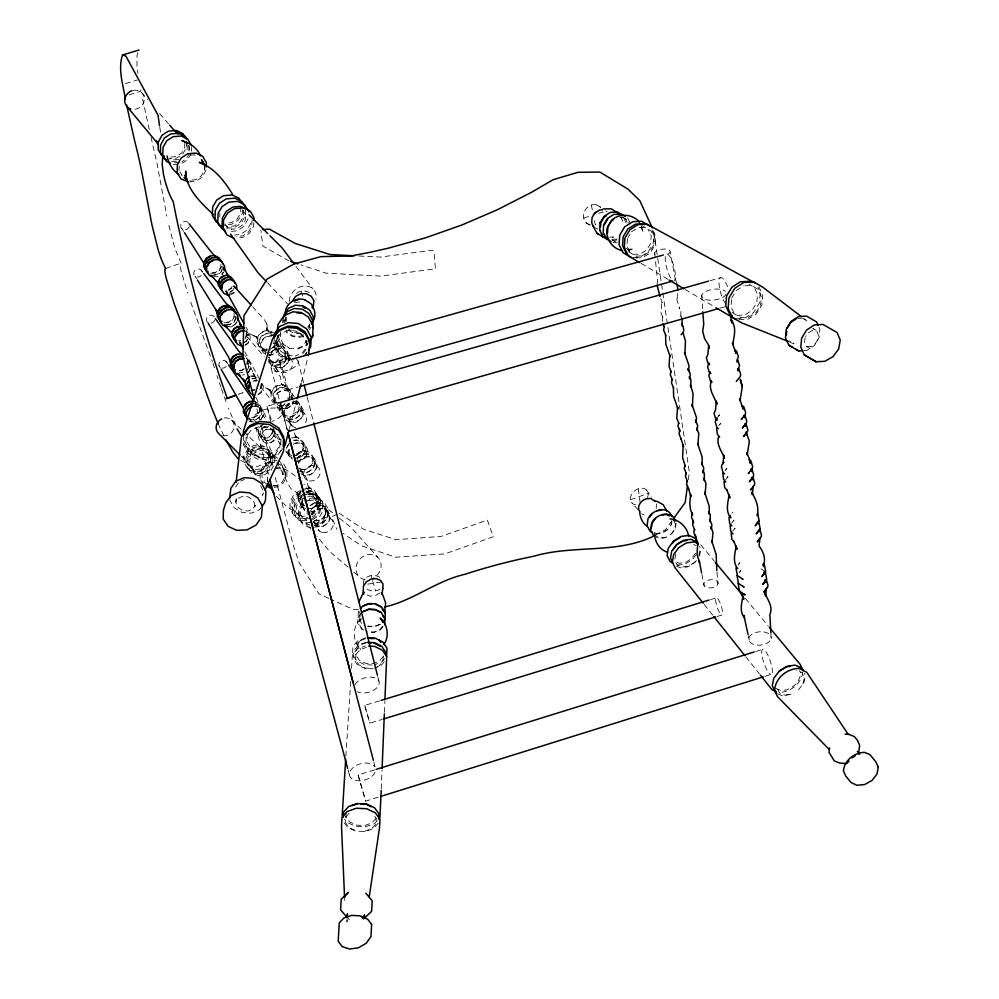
<?xml version="1.0" encoding="UTF-8"?>
<svg xmlns="http://www.w3.org/2000/svg" width="999" height="999" viewBox="0 0 999 999"><rect width="100%" height="100%" fill="white"/><g stroke="black" fill="none" stroke-linecap="round" stroke-linejoin="round"><path stroke-width="0.75" stroke-dasharray="5 3.75" d="M260.127 478.946L260.127 471.79L263.724 465.197L269.98 461.113L277.16 460.477M267.495 482.03L267.607 476.186L267.595 481.406M220.816 264.46L220.779 266.995L218.769 270.404L215.334 272.515L211.401 272.752L208.004 271.054M222.278 266.483L222.24 269.018L220.217 272.44L216.783 274.55L212.824 274.787M179.083 170.529L179.158 165.984M184.74 143.332L184.665 147.777L181.543 153.159L176.249 156.593L170.167 157.143M234.091 312.874L234.028 316.583L232.03 319.93L228.646 322.015L224.775 322.277L221.441 320.654M235.539 316.246L235.502 318.718L233.504 322.078L230.107 324.163L226.224 324.438M186.626 141.234L186.376 147.79L182.705 154.121L176.473 158.154L169.331 158.804M187.175 144.643L187.063 150.574L185.814 152.735M188.998 145.492L188.774 150.587M189.523 150.412L189.585 147.44L188.112 144.992M191.358 151.261L191.446 146.803M246.229 332.967L246.166 336.001L244.53 338.736M246.915 364.847L246.99 361.226M247.702 364.385L247.789 360.127M248.401 367.095L248.489 363.461L245.754 359.228M266.708 328.746L266.671 330.769L266.833 323.838L264.385 319.755L252.21 306.293M266.833 323.838L267.432 329.508L268.856 332.093L267.208 329.345L271.94 333.004L268.244 331.193L263.923 331.493L260.115 333.841L257.867 337.6L257.767 341.758L255.944 336.301L257.605 339.036L253.084 335.202L256.656 336.95L250.112 334.153L246.141 327.397M204.408 164.648L204.271 170.692L201.049 176.199L195.617 179.72L189.41 180.32M204.907 165.235L204.67 172.24L204.77 171.279M258.691 433.916L258.192 429.445L260.14 426.223L263.449 424.163M260.364 347.989L260.477 343.069L263.149 338.624L267.657 335.839L272.777 335.464M259.553 408.316L259.465 411.85L257.517 415.072L254.233 417.12L250.474 417.445L247.252 415.959M260.327 407.167L260.227 411.338L257.942 415.122L254.071 417.52L249.65 417.907M260.876 384.665L260.801 387.637L259.178 390.334L256.431 392.045M261.676 383.504L261.588 387.125L259.615 390.409M261.838 409.503L261.738 413.673L259.44 417.47L255.569 419.88L251.136 420.267L247.34 418.519M262.013 436.725L262.075 433.828L263.686 431.168L266.408 429.47L269.493 429.208L272.128 430.419L271.94 433.229L270.342 435.864L267.645 437.55L264.56 437.824L261.938 436.613M265.709 354.37L265.796 350.661L267.145 348.414M266.895 351.036L266.958 348.738L266.683 350.125M269.368 357.043L269.28 360.776L271.765 364.885L276.898 368.007L282.093 367.607L286.651 364.785L289.36 360.277L289.51 355.307L287.05 351.186L281.905 348.052L276.698 348.439L272.128 351.273L269.405 355.794M272.802 429.145L272.702 432.667L270.754 435.889L267.47 437.937L263.711 438.274L260.502 436.8L259.653 435.452L259.74 431.918L261.701 428.671L265.01 426.61L268.781 426.286M275.749 340.284L275.674 343.057L273.426 346.803M274.538 402.098L274.663 397.315L277.31 392.957L281.743 390.197L286.775 389.785L291.059 391.82L294.143 396.753M276.636 338.886L276.536 342.545L273.888 346.953M274.388 431.593L274.288 435.127L272.34 438.361L269.031 440.409L265.272 440.759L262.063 439.285L261.214 437.937L261.301 434.39L263.261 431.143L266.583 429.071L270.354 428.733L273.576 430.219M662.337 321.578L662.849 316.471L663.249 318.506L661.076 313.149L661.837 301.174L662.2 302.884L660.426 297.415M219.805 217.145L219.905 213.361M280.045 405.307L279.907 410.127L283.029 415.109L287.35 417.132L292.42 416.683L296.878 413.911L299.538 409.528L299.7 404.72L296.591 399.737M281.131 403.209L281.044 406.568L282.729 409.315L281.481 407.467L284.49 408.878L282.892 408.504L287.163 408.141L290.921 405.806L293.169 402.11L292.969 403.608L293.032 401.373M287.213 429.533L282.492 411.413L282.717 407.405L284.99 403.658M283.554 415.559L283.691 410.714L286.376 406.293L290.884 403.484L295.991 403.059L301.049 406.143L303.459 410.114L303.296 414.96L300.612 419.355L296.129 422.152L291.034 422.602L286.688 420.579L281.73 412.837L281.868 408.004L284.54 403.596M289.523 396.84L289.648 392.807L287.625 389.473L284.003 387.749L279.732 388.087L275.974 390.422L273.751 394.118L273.639 398.164L275.674 401.486L279.308 403.196M288.299 454.595L288.436 449.937L289.747 447.802M289.26 449.313L289.136 453.259L291.134 456.481M291.346 399.463L291.471 395.417L289.435 392.07L285.801 390.347L281.518 390.696L277.759 393.032L275.524 396.74L275.412 400.799L277.447 404.133L281.094 405.844L285.364 405.482L289.111 403.146M292.17 398.888L292.307 394.13L289.935 390.209L284.977 387.175L279.945 387.587L275.524 390.334L272.902 394.68L272.777 399.45L277.622 407.03L281.918 409.041L286.938 408.616L291.358 405.869L293.993 401.523M298.751 500.899L298.214 495.304L300.774 491.146M240.846 206.943L240.634 213.199L237.225 218.943L231.556 222.652L225.1 223.339M242.582 209.765L242.407 213.149L238.411 219.892L231.743 224.251L224.151 225.075M303.097 445.117L302.972 449.051L300.774 452.647L297.09 454.957L292.907 455.344M302.472 504.195L302.597 500.337M305.756 446.528L305.594 451.161L302.997 455.407L298.664 458.116L294.967 458.466M243.619 210.165L243.394 216.433L239.985 222.19L234.29 225.924L227.822 226.623L225.05 225.362M245.492 209.078L245.18 216.383L241.171 223.152L234.478 227.535L225.836 228.296M307.13 514.335L307.28 509.765M314.26 461.8L314.123 465.796L311.875 469.455L308.129 471.815L303.871 472.227L300.262 470.579M252.06 219.967L251.823 226.286L248.376 232.105L242.62 235.864L236.089 236.588M253.796 222.789L253.621 226.224L249.55 233.054L242.794 237.487L236.651 238.162M316.159 495.904L316.021 499.75L313.848 503.271M316.958 494.555L316.783 499.063L314.235 503.196L309.977 505.881M318.793 497.402L318.631 501.923L316.071 506.068L311.8 508.753L306.955 509.265M325.499 510.364L325.349 514.248L323.139 517.819M327.41 513.311L327.247 517.195L325.037 520.779L321.341 523.114L317.17 523.551L313.611 522.002M243.756 435.064L243.369 444.73L248.301 453.484L257.23 459.041L267.757 459.915L277.11 455.869L281.169 450.237M328.196 511.913L328.022 516.483L325.412 520.691L321.079 523.426L316.171 523.951L312 522.115M381.268 788.735L382.043 770.017M384.415 712.337L384.852 701.423M274.238 338.099L273.838 346.79L278.134 354.682L285.976 359.665L290.622 360.04M280.607 331.83L280.294 338.424L283.554 344.418L289.498 348.201M282.642 322.764L282.854 318.331M283.516 322.415L283.654 319.48M284.39 322.552L284.515 320.005L284.315 320.654L286.526 317.495M285.277 321.815L285.527 316.72M286.214 319.817L286.338 317.282M280.994 438.973L280.731 444.493L275.874 451.248L267.857 454.72L258.828 453.971L251.186 449.213L246.965 441.695L247.302 433.416L248.913 431.143M346.116 812.474L345.529 822.627L349.325 827.784L356.193 830.981M307.018 340.871L306.693 346.828L302.372 352.934L295.292 356.069M344.692 900.424L344.93 896.053M360.027 614.373L359.777 619.168L361.95 622.377M309.515 327.872L309.715 324.038M347.128 918.88L346.965 921.977L347.103 919.467M357.979 617.832L361.925 612.112M358.391 611.113L357.679 623.376L361.488 629.008L363.811 630.182M383.279 655.893L382.929 661.425L378.983 666.008L375.087 667.457M345.891 756.231L350.749 680.656M351.536 668.319L352.41 654.782L357.317 649L365.497 645.916M627.459 238.586L626.972 246.229L630.157 252.647M283.004 473.701L282.929 474.762L283.029 467.245L279.745 461.026M731.555 299.575L730.981 306.681L734.365 313.811M805.044 337.625L804.595 342.432L806.43 346.441L810.064 348.576L806.705 346.641L811.151 346.353L815.234 343.718L817.844 339.435L818.306 334.665L816.483 330.669L812.861 328.509L816.245 330.394L811.787 330.669L807.679 333.316L805.706 336.551M250.961 223.002L247.003 230.157L240.509 234.403L234.615 235.052M656.231 508.466L656.43 503.833M248.052 218.856L243.943 226.423L237.225 230.819L228.559 231.606M657.067 284.078L657.517 280.694L655.282 259.028M688.286 479.682L689.322 472.065L653.621 230.669M677.409 293.569L677.122 300.462L676.735 298.751L679.62 308.928L679.17 306.918L680.868 309.952L680.843 317.395L680.394 315.372L682.08 318.406M671.003 524.812L671.653 520.966M672.002 521.553L671.528 524.375L667.544 529.595L662.387 532.742L656.917 533.441M676.136 523.164L675.187 528.821C671.915 535.214 663.224 541.021 656.231 536.987M675.736 554.07L674.712 560.064L677.047 564.797L682.092 567.032L688.473 566.183L694.517 562.474L696.965 559.128M698.875 555.407L699.662 550.936M699.6 556.068L700.823 549.138L699.5 546.353M206.131 169.992L202.223 177.16L195.829 181.306L189.997 181.868M802.734 671.952C801.747 683.741 790.109 692.344 778.708 692.519M802.946 683.915L804.32 677.584L802.047 672.627L796.727 670.391M285.489 477.235L285.327 477.872L285.514 471.528L282.242 466.433L285.09 471.116L285.065 476.823L282.18 482.03L277.21 485.339L272.914 485.739M289.423 428.521L296.815 400.124M301.486 382.192L308.104 356.78M306.181 342.27L306.631 340.597L302.809 346.004L296.541 348.788M137.974 52.66L137.013 55.37L136.975 65.971L137.974 73.501M263.599 492.969L262.275 495.741L262.562 489.223L260.539 485.639M246.016 457.742L249.55 451.323L255.644 447.327L262.675 446.728L268.743 449.687L272.228 455.432L272.203 462.387L268.719 468.781L262.637 472.752L255.632 473.389L249.55 470.467L246.029 464.735L245.904 455.482L248.701 450.399L253.559 447.19L259.166 446.715L263.998 449.075L258.654 445.929L245.604 433.479M302.01 502.647L298.401 509.315L298.364 516.508L301.923 522.352L308.129 525.287M303.134 503.758L299.338 510.826L299.288 518.419L303.047 524.587L309.59 527.684L317.632 526.773L323.826 522.589L327.435 516.071L327.647 508.004L323.938 501.823L315.534 497.802L308.341 498.501L304.408 501.036M303.371 503.833L300.574 508.866L300.537 514.36L303.122 518.094M189.473 153.396L186.326 158.804L182.068 161.563M191.184 153.409L187.487 159.765L181.219 163.824M221.616 266.633L219.256 270.642L215.222 273.114L210.589 273.389L206.606 271.391M222.29 269.992L220.704 272.665L216.658 275.15L212.025 275.424M221.678 274.488L223.027 272.203M222.165 274.713L223.751 272.028M232.18 286.276L231.081 288.137L228.259 289.86M233.716 288.399L232.605 290.272L229.782 292.008L226.536 292.22M628.134 237.462L630.144 234.066M234.827 316.171L232.492 320.092L228.521 322.54L223.963 322.852M236.313 318.294L233.966 322.24L229.982 324.7L225.412 325.012M236.313 321.99L234.99 324.238L231.581 326.336L227.685 326.598M235.439 324.4L237.013 321.765M244.98 338.886L246.978 335.539L247.053 331.843L245.804 329.795M246.878 370.492L249.188 366.621L249.275 362.35L246.341 357.767M247.927 372.652L249.912 369.355L249.987 365.709L254.47 375.362L253.022 373.002L256.231 377.522L253.571 376.261L251.486 376.423M248.364 372.752L250.699 368.881L250.786 364.598L248.039 360.202L245.467 358.966M272.602 351.423L270.292 355.257L270.18 359.49L272.302 362.974L276.061 364.797L280.469 364.448L284.328 362.05L286.638 358.241L286.763 354.021L284.665 350.524L280.906 348.688L276.486 349.013L271.204 352.222L267.37 352.51M275.674 349.45L278.334 345.03L278.459 340.135L277.247 338.112M260.539 419.792L262.487 416.558L262.575 412.999L264.535 418.106M260.951 419.842L263.249 416.034L263.361 411.85L257.63 402.859L255.107 401.685M731.68 298.164L736.275 290.534L743.556 285.889M287.737 400.587L290.347 396.278L290.497 391.521L288.124 387.612L283.179 384.59L278.172 385.002L273.763 387.737L271.141 392.07L271.016 396.828L274.076 401.735L278.346 403.746M288.599 443.993L286.651 447.19L286.513 451.835L291.333 459.453M289.673 442.944L287.475 446.553L287.35 450.499L289.348 453.721M297.028 458.978L298.339 456.818L302.759 454.058L307.767 453.583L312.013 455.532L315.085 460.439L314.91 465.134L312.275 469.443L307.879 472.202L302.884 472.677L298.626 470.754M297.277 459.265L298.763 456.818L302.522 454.47L306.768 454.07L310.377 455.719L312.375 458.978L312.225 462.962L309.99 466.62L306.256 468.956L302.023 469.368L298.414 467.732M298.214 462.899L300.2 459.652L304.633 456.88L309.653 456.406L313.911 458.354L316.983 463.274L316.808 467.982L314.161 472.302L309.752 475.062L304.745 475.561L300.474 473.626M298.364 463.324L300.624 459.64L304.383 457.292L308.654 456.88L312.262 458.541L316.171 464.647L316.021 468.656L313.761 472.327L310.002 474.687L305.744 475.099L302.11 473.464L305.869 479.258M301.174 491.083L299.013 494.617L298.876 498.451L296.878 492.257L298.426 494.73L296.366 492.132L290.884 488.636L288.574 484.952L278.221 464.51M301.935 495.029L300.012 498.164L299.862 502.684L301.036 504.557L305.157 506.381M302.972 493.931L300.799 497.477L300.674 501.311L304.42 507.305M303.733 497.889L301.81 501.036L301.661 505.569L302.834 507.442L305.582 508.653M310.664 510.789L312.138 508.404M315.684 506.143L317.857 502.609L318.007 498.763L314.235 492.794L310.739 491.233L306.618 491.645M311.651 514.61L313.611 511.426L317.969 508.678L322.914 508.166L327.809 511.138M311.788 514.947L314.011 511.351M317.532 509.04L319.717 505.494L319.58 507.18L319.705 504.008L318.107 501.436L319.393 503.434L316.496 502.147L318.132 502.722L313.973 503.146M278.996 334.465L277.272 336.925L276.923 344.38L280.607 351.136L287.325 355.419L293.956 355.956M307.729 327.073L309.927 323.963M308.304 328.296L309.777 326.211M309.34 329.645L311.039 327.235M277.522 335.589L281.706 343.281L289.348 348.376L298.351 348.876L306.393 345.317L308.029 342.994M739.098 573.001L740.883 570.479L739.972 571.453M306.393 345.317L307.467 343.793M303.346 353.321L305.944 349.638L306.343 342.17L302.672 335.339L295.904 331.019L287.862 330.357L280.731 333.541L276.411 339.697L276.061 347.177L279.77 353.958L286.513 358.254L290.497 358.579M304.37 355.582L306.893 352.023M305.145 354.982L306.943 352.447M738.036 565.234L739.822 562.712L738.91 563.686M235.577 486.988L239.41 481.618M282.53 448.588L279.058 453.409L269.068 457.729L257.804 456.793L248.264 450.861L242.982 441.483M671.89 520.904L665.684 529.482L656.38 534.69M261.326 507.317L259.653 509.627L251.348 513.174L241.97 512.387L234.016 507.504L229.595 499.787M671.178 534.065L674.662 529.27L675.524 524.125L674.2 521.378M695.541 553.171L691.47 558.728L685.439 562.425L679.07 563.274L674.038 561.038M695.916 554.907L692.519 559.527L685.002 564.135L677.047 565.197M732.667 531.181L735.089 528.109L733.266 530.594M696.428 560.389L694.842 562.549L687.824 566.858L680.394 567.844L674.537 565.259M731.568 523.226L733.99 520.142L732.167 522.614M725.549 479.582L728.021 476.486L726.161 478.921M725.037 470.704L726.897 468.281L725.961 469.38M718.83 425.649L720.729 423.289L719.804 424.438M718.643 415.984L719.58 414.822L717.669 417.182M361.051 618.718C351.673 626.498 352.36 641.633 360.976 649.775L359.815 648.076M361.301 619.168L359.615 621.166L359.69 620.029L359.44 624.825L362.337 629.12M355.869 654.47L359.802 649.837L366.333 647.389M382.804 626.048L379.42 630.019L373.876 632.117L368.868 631.855M383.079 626.71L380.282 629.994L374.175 632.305L367.295 631.942M383.141 656.668L379.195 661.238L372.727 663.661L365.434 663.286L359.278 660.202L355.881 655.244M384.578 658.628L381.618 662.062L374.887 664.572M384.278 661.7L380.594 665.971L374.313 668.306M731.98 513.186L732.904 512.15M345.829 816.87L350.162 812.075M376.111 818.281L371.753 823.039L364.585 825.536L356.518 825.137L349.675 821.927L345.891 816.782M377.185 820.691L374.463 823.663L365.509 826.772L355.444 826.273L346.903 822.289L344.53 819.068M378.384 823.064L373.301 828.596L364.935 831.493L355.532 831.031L347.552 827.309L343.119 821.303M308.953 326.748L309.752 325.886M168.868 225.324L174.7 247.989L181.131 263.149L180.307 265.272L181.019 270.741L187.675 292.994M798.513 689.809L803.883 682.804L805.469 675.449L804.42 673.139M311.813 514.897L314.26 513.249L317.819 506.83L318.032 498.876L314.36 492.769L307.917 489.66L301.91 490.234M312.337 516.645L315.472 514.535L318.506 509.053L318.569 503.059L315.609 498.164L316.084 498.613L310.901 496.116L304.882 496.703M311.713 518.868L316.621 515.559L320.192 509.115L320.404 501.136L316.733 495.017L310.264 491.883L302.734 492.607M312.637 519.68L317.395 516.471L320.167 511.463L320.217 505.993L317.682 502.247L313.661 500.074L308.167 500.611M312.849 522.04L319.006 517.882L322.59 511.413L322.802 503.409L319.118 497.265L312.625 494.13L305.082 494.867M305.619 502.085L309.815 499.413L317.42 498.676M311.026 513.623L313.099 512.225L316.134 506.768L316.183 500.799L313.249 495.904L313.711 496.353L308.554 493.868L302.535 494.443L297.302 497.952L294.255 503.446L294.218 509.453L297.202 514.335L296.74 513.873L301.923 516.333L307.904 515.721M300.224 492.207L295.005 495.704L291.97 501.173L291.933 507.155L294.905 512.025L286.9 506.78L275.749 495.679M301.061 493.606L296.129 496.903L292.545 503.384L292.32 511.401L296.054 517.507L302.547 520.591L310.04 519.83M302.16 496.69L298.451 499.175L294.842 505.669L294.63 513.723L298.364 519.855L304.87 522.939L312.4 522.165M302.772 498.114L299.625 500.224L296.566 505.744L296.528 511.763L299.513 516.658L299.051 516.196L307.155 520.242L311.263 519.817M631.493 231.805L637.986 227.71L645.179 227.397M309.89 505.544L314.223 502.809L319.131 502.31L323.289 504.158L326.298 508.966L326.111 513.536L323.514 517.732L319.205 520.454L314.31 520.979L310.14 519.143M311.738 508.479L316.096 505.731L321.016 505.232L325.174 507.08L330.12 514.86L329.932 519.443L327.31 523.676L322.964 526.411L318.044 526.935L313.861 525.112M293.231 444.305L295.417 442.944L300.362 442.482L305.269 445.467M296.503 454.008L300.911 451.248L305.906 450.786L310.14 452.734L313.199 457.629L313.024 462.312L310.402 466.595L306.006 469.343L301.036 469.83L296.79 467.907M296.928 454.008L300.662 451.66L304.907 451.273L303.271 450.799L306.231 452.16L304.945 450.237L306.581 452.909L306.468 456.168L306.643 454.57L304.42 458.179L300.724 460.502L296.516 460.901M289.535 403.221L285.14 405.956L280.132 406.381L275.175 403.371M263.274 424.575L260.577 426.261L258.978 428.896L258.903 431.793L255.732 426.885M257.829 394.88L261.189 392.794L263.174 389.498L263.261 385.876L260.814 381.98M243.294 342.719L246.079 340.996L247.715 338.249L247.777 335.202L246.241 332.679M244.268 342.545L246.528 341.146L248.539 337.787L248.614 334.078L246.141 330.145M244.68 345.517L248.089 343.419L250.1 340.047L250.175 336.326L247.702 332.392L245.479 331.306M272.59 347.302L274.875 345.891L280.057 345.504L284.478 347.664L287.637 352.734L287.5 357.704L284.79 362.187L280.244 364.997L275.075 365.397L270.642 363.274L267.47 358.191M269.43 349.712L274.65 346.466L279.058 346.141L282.817 347.964L284.902 351.461L284.777 355.669L282.48 359.465L278.634 361.863L274.238 362.2L270.479 360.389L268.369 356.905M271.403 351.66L275.212 349.3L277.472 345.542L277.585 341.383L276.211 339.073M243.831 368.818L241.608 370.204L237.787 370.492L234.515 368.943M244.081 369.043L241.458 370.666L236.975 371.016L233.129 369.193M234.44 325.012L231.443 326.86L226.873 327.173M245.242 344.742L247.627 343.269L248.589 341.383L248.626 339.086L247.477 337.187L264.31 356.83M228.122 290.459L231.556 288.349M229.645 292.607L233.092 290.484M233.828 292.507L229.258 293.968M231.169 294.755L234.628 292.632M667.719 529.632L662.037 533.104L656.018 533.866M616.945 240.047L612.212 240.534M379.907 592.894L375.262 595.616L370.042 596.141L365.646 594.33M303.509 334.79L299.875 336.401L293.082 335.839L287.35 332.18L286.089 329.857M303.396 336.039L300.599 337.287L292.744 336.638L286.126 332.405M240.697 481.068L244.53 479.408M336.963 514.248L331.68 516.733L336.688 529.258M300.412 490.372L293.831 494.655L290.072 501.61L290.035 509.09L293.756 515.184L300.224 518.256L307.692 517.507M379.695 624.35L374.163 626.448L367.932 626.123M380.544 624.325L374.463 626.635L367.607 626.273M365.959 637.649L357.829 640.709L352.934 646.49L352.51 654.582L356.755 660.764L364.448 664.597L372.028 664.997M365.447 638.736L360.152 640.734L361.526 639.185L358.054 643.281L358.229 640.446L357.967 645.354L356.381 643.044M366.009 642.245L358.429 645.104L353.871 650.486L353.409 658.99L357.38 664.76L364.56 668.343L373.052 668.781M366.596 642.644L360.09 645.104L356.168 649.712L355.582 660.002L358.991 664.972L365.172 668.044L372.477 668.418M238.649 394.056L243.069 392.732L238.798 394.305M258.416 394.28L261.713 390.959L260.639 386.875L293.107 427.247M630.431 499.75L648.164 493.419M364.298 831.393L371.491 828.883L375.861 824.138L376.236 818.393L373.976 815.271M165.672 268.444L181.131 263.149M612.474 237.425L613.611 237.038L609.053 237.25M583.703 218.057L590.571 215.871M598.801 213.249L602.921 211.938A10.639 9.503 -59.3 0 1 603.096 214.598M129.183 94.893L140.909 91.209L140.509 89.098M374.575 769.867L358.204 774.949L358.241 775.823L365.696 801.111L379.096 796.927M764.847 676.36L770.803 674.5A13.374 3.309 71.2 0 0 768.443 656.355A13.374 3.309 71.2 0 0 761.887 654.645A13.374 3.309 71.2 0 0 770.803 674.5M125.562 83.641L137.313 79.97M755.793 651.473L763.236 649.15M379.67 700.823L364.772 705.381L364.785 706.143L369.88 723.176L381.805 719.517M717.207 616.458L721.69 615.084A9.091 2.135 71.8 0 0 719.879 602.434A9.091 2.135 71.8 0 0 715.796 601.76A9.091 2.135 71.8 0 0 721.69 615.084M710.564 599.587L716.533 597.764M272.827 428.696L275.187 435.189L278.184 434.34M719.892 308.204L727.384 306.056M270.729 421.64L266.895 406.306L280.369 402.485M710.027 280.707L720.504 277.734M287.724 389.897L298.202 386.925M279.882 362.637L290.372 359.69M315.297 524.55L321.603 520.442L325.062 514.185L325.237 506.643L321.728 500.786M277.635 485.764L272.989 486.101M294.655 302.709L302.21 301.448M367.769 584.115L381.73 581.967M666.008 537.225L660.514 537.937L656.168 535.976M319.468 520.142L315.297 520.579L311.75 519.03M315.834 506.068L320.017 505.644L323.551 507.217L329.32 516.271L329.158 520.167L326.935 523.763L323.239 526.098L319.056 526.548L315.484 524.987L313.511 521.84L319.268 531.031M309.303 508.716L312.05 508.429M317.707 509.015L321.903 508.578L325.449 510.152M311.126 511.613L313.886 511.326M308.778 512.162L313.636 511.65L317.919 508.966L320.479 504.795L320.654 500.262L313.986 489.81L309.89 487.974L305.045 488.461M314.36 525.437L317.395 525.112L322.665 521.553L325.736 516.021L325.799 509.965L322.827 505.019L334.69 514.46M304.245 518.656L310.252 518.044M304.807 488.811L308.916 488.399L312.4 489.96L307.617 485.502L309.166 487.987L307.68 485.027L306.843 478.621L299.837 468.906M306.855 491.296L311.713 490.809L316.521 493.731M308.679 494.143L313.549 493.656L318.381 496.59M308.441 494.493L312.562 494.068L316.071 495.641M295.542 461.363L300.487 460.901L304.832 458.179L307.43 453.921L307.592 449.275L302.734 441.695L298.539 439.76L293.606 440.209M293.182 455.706L296.853 455.357L301.174 452.647L303.758 448.426L303.921 443.793L300.911 438.973L296.728 437.05L291.808 437.487M294.705 458.116L298.901 457.717L302.585 455.407L304.795 451.798L304.932 447.852L301.124 441.895L297.565 440.247L293.369 440.634M274.213 487.362L277.46 486.925L283.304 483.029L286.863 476.461L286.9 469.343L283.354 463.486L278.409 461.076M178.609 159.415L172.527 159.977L169.892 158.741M171.678 161.638L178.846 160.976M179.47 162.4L174.887 162.825L172.253 161.588M178.346 164.098L173.139 164.51M295.18 443.369L299.388 442.982L302.947 444.63M190.359 155.157L194.106 154.82L198.089 156.731M291.583 437.912L295.754 437.537L299.313 439.173L294.543 434.977L296.116 437.537L293.918 431.68M275.087 468.294C284.328 466.046 292.058 473.913 298.926 478.858M276.099 468.281L280.032 467.919L284.54 470.117L283.404 469.542L285.901 473.651L285.352 472.689M267.919 426.748L264.835 427.023L262.125 428.708L260.527 431.356L260.452 434.253L263.499 439.098L266.134 440.309L269.218 440.022L271.915 438.336L273.526 435.689L273.601 432.792L270.542 427.959M274.163 462.525L269.855 462.912L264.872 466.221L261.988 471.441L261.988 477.147L264.435 481.406M287.188 398.126L292.27 397.702M253.883 406.006L256.855 405.756L261.226 408.416M253.509 406.443L256.019 406.231L259.253 407.729M251.748 389.922L254.87 389.66M250.899 390.422L254.708 390.122M253.709 380.731L257.542 380.419M253.546 381.193L256.681 380.944M239.261 372.764L243.082 372.465M242.02 374.937L244.58 374.737M250.599 376.036L254.42 375.736L258.279 378.171M252.148 378.371L255.981 378.072M251.985 378.846L255.12 378.596L257.792 379.87M268.843 354.52L273.189 354.183L277.01 351.823L279.283 348.052L279.046 349.438L279.133 345.991L277.422 343.144L278.684 344.88L275.612 343.381L277.235 343.606L272.839 343.931M267.869 355.132L272.989 354.745L277.472 351.96L280.145 347.527L280.269 342.632L277.148 337.612M273.052 343.344L278.221 342.969L282.617 345.117L285.776 350.187L285.639 355.132L282.942 359.603L278.409 362.412L273.251 362.812L268.157 359.702M266.883 349.9L264.335 350.087L259.99 347.977L256.868 342.994L256.98 338.099L259.64 333.678L264.111 330.906L269.218 330.544L273.551 332.679M270.991 333.004L265.884 333.366L261.388 336.139L258.729 340.584L258.616 345.479L263.499 353.009L265.684 354.071M271.803 336.101L267.457 336.426L263.624 338.786L261.363 342.57L261.263 346.74L263.349 350.187L265.821 351.386M238.574 340.684L240.684 340.534M358.254 609.402L353.808 609.702L330.12 598.975M804.145 350.637L806.855 350.462L814.26 345.666L819.018 337.887L819.867 329.195L818.755 326.76M214.273 276.835L218.232 276.598M736.226 318.743L744.68 318.231L753.658 312.475L759.352 303.084L760.264 292.532L757.891 287.45M738.948 319.63L748.176 319.068L756.555 313.686L761.887 304.907L762.749 295.042L758.878 286.738M797.639 318.681L801.385 318.456M737.075 315.397L744.992 314.922L752.172 310.314L756.743 302.784L757.467 294.33L754.145 287.213L748.95 284.103M744.892 285.814L751.535 285.452L758.054 289.348L761.375 296.491L760.639 304.97L756.056 312.537L748.838 317.17L740.908 317.645L730.556 311.576M632.742 257.43L640.172 257.08L648.189 251.998L653.184 243.631L653.821 234.178L651.223 228.821M635.926 257.917L642.869 257.592L650.361 252.847L655.032 245.017L655.631 236.189L652.597 229.945M627.497 249.25L633.828 248.963L628.034 250.449M633.129 254.383L640.272 254.033L646.69 249.975L650.699 243.257L651.198 235.689L648.076 229.27M617.17 239.098L611.063 239.373L611.775 239.785M612.949 242.745L617.195 242.545M619.917 217.47L622.989 217.345M358.991 256.006L380.282 257.068L432.642 250.162L434.041 252.297L435.439 268.806L380.681 276.086L326.011 273.152L300.874 264.872M189.897 180.919L191.171 180.994M299.45 332.954L294.043 332.505L288.336 328.858M301.523 333.953L293.706 333.304L287.125 329.096M290.622 358.429L286.376 358.079L277.984 352.747L273.389 344.305M789.797 342.083L794.055 343.781L788.96 340.796M777.796 693.855L782.754 695.891L791.683 694.055L784.777 695.167L779.432 692.981L777.11 688.061M775.773 688.398L781.106 690.584C790.709 690.484 800.062 682.929 800.574 673.051L799.437 670.579M302.622 504.433L304.945 505.457M328.721 598.339L318.968 593.918L299.425 563.311L293.694 546.54L274.75 475.749M693.606 544.455L696.116 545.591M258.104 432.979L263.624 441.783L266.845 443.256L270.617 442.907L273.926 440.846L275.886 437.612L275.986 434.066L274.188 431.168M291.945 455.819L287.088 452.859M292.345 457.942L288.861 455.619M253.446 422.19L250.212 420.691L253.072 423.651M248.826 420.891L251.361 422.065M280.494 439.922L277.685 438.636L271.815 428.084M248.726 418.319L251.96 419.805L255.719 419.48L259.016 417.432L260.976 414.198L261.064 410.651L257.742 405.394L254.52 403.896M255.344 403.421L259.703 406.069M293.132 400.924L296.803 402.659L298.851 406.031L298.713 410.127L296.453 413.861L292.657 416.221L288.336 416.595L284.665 414.872L282.605 411.513M295.204 400.886L298.451 402.422L301.573 407.417L301.411 412.237L298.738 416.62L294.268 419.418L289.186 419.855L284.153 416.795M310.015 525.124L306.081 523.264L310.976 529.12M262.4 481.705L266.021 483.441M306.206 491.633L311.363 494.118L303.908 484.028M265.297 349.475L261.601 347.677L259.515 344.243L259.603 340.072L261.863 336.301L265.684 333.953L270.017 333.641L273.726 335.452M266.096 352.597L261.064 349.538M276.835 462.999L280.544 464.81L282.954 469.08M641.745 513.723L644.255 515.059M240.734 460.289L254.208 467.682L269.493 461.875L251.86 452.872L242.282 438.062M596.428 204.882L600.524 207.143M289.048 260.976L262.874 246.016L260.839 230.22M585.976 222.59L590.009 224.937M614.635 241.458L615.347 241.883L607.941 237.55M624 247.203L629.295 250.312M628.359 251.586L636.138 256.144L643.306 255.806L649.75 251.723L653.771 244.98L654.283 237.387L651.148 230.944L642.132 225.737M641.071 263.374L667.819 279.221M685.214 289.51L714.635 306.93M622.265 216.945L627.372 219.98L629.407 224.101M802.634 318.381L807.729 321.416L804.095 318.656M605.781 210.851L607.13 211.701M339.298 513.349L363.823 529.295L395.991 539.685L441.046 536.426L487.362 520.054L493.281 536.775L444.842 553.883L395.754 557.23L361.588 545.841L342.919 533.404M765.209 571.54L759.515 567.782L760.539 568.456M277.847 458.291L269.655 453.733L265.222 452.497L270.092 454.87L272.477 459.09L272.465 464.685L269.643 469.78L264.772 473.026L259.141 473.538L254.658 471.59L251.835 466.983L253.197 471.553L256.681 477.21M638.061 509.727L632.155 503.196M339.435 518.231L351.298 527.672L377.659 557.167M348.027 567.157L329.57 551.423L316.845 536.163M353.796 572.077L359.565 576.997M254.508 401.461L256.243 403.072M231.481 419.992L241.258 429.32M241.121 456.019L245.379 460.277L242.944 456.306L248.714 465.609L245.904 461.051M267.532 282.779L287.512 303.871M141.508 92.47L147.552 99.475M159.615 113.499L168.656 124.013M268.269 361.451L280.557 376.948L281.243 382.879L282.68 385.589L281.081 382.942L285.826 386.888L282.205 385.152L277.959 385.502L274.213 387.824L271.99 391.508L271.878 395.554L269.992 389.835L271.616 392.47L267.07 388.349L270.579 390.01L264.098 387.162L261.688 383.229M700.699 544.767L714.435 561.288M745.341 598.476L768.281 626.061M181.618 174.875L182.105 175.462L179.845 171.766M646.465 489.96L651.698 497.14M704.158 604.395L712.886 615.372M745.866 656.855L759.44 673.925M280.981 444.842L273.439 435.227L274.488 439.185L271.241 442.457L266.933 441.758L265.821 439.972L277.535 463.149M285.702 450.861L292.295 459.278M347.252 916.97L349.388 919.754M296.029 266.433L312.774 288.723M201.024 269.93L202.859 272.365M290.297 358.279L286.526 353.084L288.636 356.593L288.511 360.826L286.189 364.66L282.317 367.058L277.897 367.407L274.126 365.584L277.809 370.854M304.358 413.524L300.562 408.067L302.61 411.451L302.472 415.559L300.187 419.318L296.366 421.69L292.033 422.077L288.336 420.354L292.058 425.899M225.924 361.238L227.66 363.736M361.813 623.351L358.029 617.732M245.055 355.756L245.617 356.593M246.541 357.967L247.115 358.816M314.161 461.376L317.994 467.107M327.36 513.111L331.218 519.08M181.93 228.759L183.616 231.356M263.024 440.834L263.624 441.783M298.064 499.812L304.645 510.339L303.958 509.24M194.942 276.099L196.578 278.721M260.839 480.107L262.999 483.616M224.95 223.851L226.985 227.198L231.83 229.408L231.219 229.221L237.125 228.584L242.32 225.175L245.442 219.917L245.642 214.198L245.729 214.947L243.057 210.452M218.943 365.559L220.467 368.181M285.327 318.768L286.701 321.291M244.767 351.648L260.215 380.482M359.078 611.55L360.115 613.548M255.707 397.078L267.62 419.992M223.876 435.926L218.943 425.574M625.299 218.481L627.16 222.278M623.751 217.994L626.448 223.464M620.841 216.746L622.852 221.478L620.829 217.382M627.672 217.919L630.169 223.014M266.895 406.306L271.366 419.83M641.358 225.836L643.493 232.717L640.709 227.023M235.776 425.487L228.484 408.316M364.772 705.381L369.88 723.176M358.204 774.949L365.696 801.111M190.759 302.297L212.4 361.713M226.049 401.71L221.403 388.574M220.954 387.275L216.92 375.587M212.874 363.137L214.785 368.856M371.191 575.599L372.277 579.432M372.627 580.706L375.499 590.871M255.769 427.097L269.118 476.698M348.064 769.842L349.687 775.861M254.608 400.437L259.84 420.017M261.451 426.049L272.739 468.219M373.788 761.85L375.362 767.894M271.253 368.606L287.387 430.507M298.102 361.064L303.821 383.716M307.255 397.315L313.349 421.478M377.809 676.773L378.958 681.306M273.751 428.633L275.187 435.189M151.024 137.275L157.105 163.848L166.821 216.196M677.197 284.378L674.987 277.847L675.436 279.807L670.129 252.035M301.423 291.109L303.396 299.75M149.301 129.645L142.47 98.601M748.214 635.239L749.625 641.633M701.86 574.313L704.195 585.801M591.358 205.082L593.319 214.997M594.442 220.629L595.279 224.862A10.639 9.503 -59.3 0 0 599.8 222.003M159.74 127.235L160.764 133.304M638.261 488.811L640.134 502.759M654.67 252.884L655.132 257.492M716.945 572.115L717.994 583.803A7.218 4.083 -6.9 0 1 706.43 587.35A7.218 4.083 -6.9 0 1 708.254 580.169A7.218 4.083 -6.9 0 1 717.994 583.803M701.773 295.167L702.722 310.277M770.866 632.567L771.153 638.598A11.264 6.668 -5.4 0 1 753.234 644.218A11.264 6.668 -5.4 0 1 755.631 632.567A11.264 6.668 -5.4 0 1 771.153 638.598M256.78 422.227A14.948 6.718 -14.8 0 1 260.664 411.163A14.948 6.718 -14.8 0 1 281.531 410.052A14.948 6.718 -14.8 0 1 271.915 421.416M375.012 772.402A13.449 8.404 -16.4 0 1 355.095 780.306A13.449 8.404 -16.4 0 1 354.333 766.633A13.449 8.404 -16.4 0 1 374.7 766.583M355.045 684.702A12.712 7.455 -15.3 0 1 372.739 677.297A12.712 7.455 -15.3 0 1 376.561 688.086A12.712 7.455 -15.3 0 1 357.542 691.745M296.478 359.378A13.961 5.982 -14.2 0 1 286.051 370.691A13.961 5.982 -14.2 0 1 271.79 365.559A13.961 5.982 -14.2 0 1 293.931 358.466M365.159 579.607A13.424 11.788 -46.8 0 1 358.129 561.401A13.424 11.788 -46.8 0 1 378.496 558.016A13.424 11.788 -46.8 0 1 372.889 578.321M224.3 417.982A9.328 8.629 -43.5 0 1 234.091 426.848A9.328 8.629 -43.5 0 1 222.839 435.639M133.254 90.347A10.152 9.316 -38.4 0 1 144.318 99.638A10.152 9.316 -38.4 0 1 131.943 109.278M289.248 301.473A14.423 11.976 -39.9 0 1 304.108 286.026A14.423 11.976 -39.9 0 1 315.896 299.438M725.686 303.858A14.585 4.221 74.1 0 1 719.268 279.982A14.585 4.221 74.1 0 1 728.571 289.785M670.804 278.072A13.849 3.671 74.5 0 1 665.284 256.843A13.849 3.671 74.5 0 1 672.477 262.125A13.849 3.671 74.5 0 1 674.263 280.619M655.019 254.533A7.93 3.247 -8.8 0 1 659.727 249.738A7.93 3.247 -8.8 0 1 669.78 250.412A7.93 3.247 -8.8 0 1 665.097 255.207M189.186 226.498A4.408 4.121 -31.7 0 1 183.154 229.52A4.408 4.121 -31.7 0 1 181.481 223.401A4.408 4.121 -31.7 0 1 188.099 222.502M214.673 319.955A4.308 3.921 -30.9 0 1 209.49 323.139M207.617 322.24A4.308 3.921 -30.9 0 1 208.566 315.859A4.308 3.921 -30.9 0 1 214.698 317.882M726.161 294.018A12.425 5.357 -7.9 0 1 708.116 300.037A12.425 5.357 -7.9 0 1 705.744 291.521A12.425 5.357 -7.9 0 1 725.411 291.333M295.779 427.622A8.766 7.68 -34 0 1 290.647 416.995A8.766 7.68 -34 0 1 303.246 412.712A8.766 7.68 -34 0 1 303.983 424.837M380.095 589.11A10.002 7.78 2.7 0 1 365.984 588.361M363.586 584.752A10.002 7.78 2.7 0 1 368.743 576.248A10.002 7.78 2.7 0 1 380.744 578.134M635.776 504.857A9.765 7.368 -38.3 0 1 631.093 495.429A9.765 7.368 -38.3 0 1 642.832 488.261A9.765 7.368 -38.3 0 1 647.477 497.714M590.209 225.075A10.639 9.503 -59.3 0 1 585.127 210.152A10.639 9.503 -59.3 0 1 600.661 207.392M597.864 228.983A10.352 9.128 -43.3 0 1 594.642 227.385M296.441 293.356A10.877 10.152 16.9 0 1 311.738 294.618M268.394 455.194L268.381 460.751L265.584 465.821L260.739 469.031L255.145 469.542L250.687 467.594L247.864 463.012L247.864 457.43L250.674 452.335L255.557 449.113L261.164 448.626L265.609 450.611L268.394 455.194M270.18 453.496L269.98 460.851L266.696 466.808L260.639 470.766L253.646 471.391L247.59 468.469L244.068 462.762L244.056 455.781L247.577 449.4L253.659 445.417L260.664 444.805L266.708 447.777L270.18 453.496M270.429 457.13L270.417 462.712L267.607 467.794L262.749 471.016L257.143 471.528L252.66 469.58L249.837 464.985L249.837 459.39L252.66 454.27L257.555 451.036L263.187 450.549L267.645 452.547L270.429 457.13M274.275 457.38L274.076 464.785L270.754 470.779L264.66 474.762L257.63 475.399L251.536 472.465L248.002 466.72L247.989 459.702L251.536 453.271L257.655 449.25L264.71 448.651L270.791 451.623L274.275 457.38M284.54 410.114L284.428 414.235L286.488 417.607L290.185 419.33L294.505 418.943L298.314 416.571L300.587 412.837L300.724 408.728L298.676 405.357L294.992 403.608L290.647 403.983L286.825 406.356L284.54 410.114M236.288 499.001L236.101 503.646L238.524 507.892L242.894 510.576L248.052 511.001L252.622 509.053L255.369 505.257L254.495 508.429L254.695 503.771L252.272 499.5L247.877 496.79L242.682 496.353L238.087 498.326L235.339 502.16L236.288 499.001M246.191 437L245.854 445.304L250.1 452.847L257.779 457.617L266.845 458.366L274.887 454.895L279.77 448.101L280.17 439.81L275.961 432.217L268.244 427.385L259.116 426.635L251.036 430.157L246.191 437M280.195 364.997A14.223 0.712 74.2 0 0 286.988 388.623A14.223 0.712 74.2 0 0 284.228 375.149A14.223 0.712 74.2 0 0 280.195 364.997M281.568 372.677A8.904 7.93 -34.7 0 0 292.407 361.8A8.904 7.93 -34.7 0 0 278.147 359.19A8.904 7.93 -34.7 0 0 281.568 372.677M322.814 532.592A8.516 7.218 -33.1 0 0 333.191 522.252A8.516 7.218 -33.1 0 0 319.692 520.292A8.516 7.218 -33.1 0 0 322.814 532.592M221.815 368.107A4.246 3.821 -30.8 0 0 226.973 362.924A4.246 3.821 -30.8 0 0 220.067 361.688A4.246 3.821 -30.8 0 0 221.815 368.107M309.49 480.906A8.641 7.443 -33.5 0 0 320.005 470.392A8.641 7.443 -33.5 0 0 306.268 468.219A8.641 7.443 -33.5 0 0 309.49 480.906M196.84 277.035A4.358 4.021 -31.2 0 0 202.11 271.703A4.358 4.021 -31.2 0 0 194.992 270.279A4.358 4.021 -31.2 0 0 196.84 277.035"/><path stroke-width="1.5" d="M708.678 345.442L707.891 354.345L706.393 357.942L708.066 363.549L709.665 364.697M732.754 344.53C734.003 336.301 737.012 327.21 731.093 319.755L731.98 322.977L730.506 315.135M740.072 400.574L742.257 386.613L740.284 379.308L741.221 382.754M218.694 318.644L218.756 314.26L221.104 310.314L225.112 307.842L229.695 307.542L233.616 309.478L236.388 313.923M219.181 283.966L219.218 280.856M222.178 288.224L222.215 285.102M223.726 269.78L223.764 267.233L228.059 275.974L226.548 273.464L229.695 277.51M224.55 270.679L224.613 266.184L221.79 261.663L217.782 259.64L213.124 259.902L209.053 262.4L206.668 266.433L206.618 270.941L209.453 275.474L213.461 277.472M231.843 367.058L231.918 362.787L234.241 358.903L238.187 356.456L242.695 356.119M233.304 369.318L233.379 365.035L235.702 361.139L239.66 358.691L244.181 358.354M234.116 368.206L234.178 364.56L236.151 361.251L239.523 359.178L243.356 358.891M234.977 340.247L235.04 336.513L237.05 333.142L240.472 331.031L244.368 330.756M236.663 289.211L236.726 285.389L234.216 281.393L230.819 279.695L226.86 279.932L223.389 282.068L221.353 285.502L221.303 289.323L223.813 293.319L227.21 295.017L229.845 294.842M237.799 320.442L237.874 316.059L235.09 311.601L231.156 309.665L226.573 309.965L222.552 312.437L220.205 316.408L220.142 320.804L222.927 325.262L226.873 327.173M243.731 412.737L243.257 407.679L245.542 403.883L249.425 401.473L253.846 401.099M246.741 387.387L246.803 383.753L248.788 380.457M249.101 388.586L249.163 385.614M206.194 166.983L206.306 162.45L202.585 156.256L195.941 153.072L187.637 153.771L181.206 157.942L177.41 164.473L177.135 172.74L180.919 178.908L188.536 182.018M683.741 331.044L683.291 326.81L681.605 323.801L682.055 325.836L682.08 318.406M229.645 498.376L230.869 488.199L235.839 481.243L244.156 477.659L253.571 478.434L261.538 483.366L265.896 491.108L265.522 499.562L264.685 502.697L262.163 506.168M253.896 220.167L253.996 217.532L250.175 211.101L243.232 207.867L234.453 208.641L227.622 213.099L223.551 219.992L223.202 228.734L227.11 235.127L234.066 238.274M243.219 435.576L243.394 431.143L272.49 339.148L277.884 331.431L286.825 327.447L296.89 328.271L305.357 333.703L309.952 342.245L308.491 355.282M381.206 790.296L379.907 817.731M382.105 768.468L384.34 713.885M384.927 699.862L386.7 656.568L382.48 650.312L374.712 646.403L368.569 646.078M385.614 654.208L385.701 652.147L381.78 646.328L374.575 642.694L367.445 642.32M383.104 621.253L383.054 622.389L380.169 618.056C387.762 624.338 389.51 636.425 383.928 644.48M383.304 616.733L383.354 615.596M383.604 609.989L383.554 611.101L382.118 608.953M385.04 619.255L381.306 612.512L375.487 609.54L368.569 609.178L361.925 612.112M273.664 338.099L274.026 334.303L279.383 326.636L288.261 322.665L298.264 323.489L306.681 328.883L311.238 337.375L310.726 346.665L308.753 349.912M277.535 330.719L277.809 324.825L283.841 315.846L292.957 311.813L301.261 312.5L308.254 316.995L313.162 325.761L313.074 327.734M285.302 313.199C285.102 303.733 296.004 296.778 304.782 299.762M312.699 334.34L312.587 336.563L310.027 340.172M364.273 918.456L364.448 914.709L364.26 917.794M283.204 446.416L283.666 436.775L278.783 427.959L269.842 422.352L259.24 421.478L249.862 425.574L243.756 435.064M342.17 815.846L345.691 759.315M343.319 817.294L343.619 812.087L348.651 806.505L357.055 803.533L366.558 804.008L374.563 807.791L378.921 813.848L378.646 819.055M309.203 342.657L309.353 339.76L305.095 331.83L297.24 326.798L287.912 326.036L279.62 329.732L274.613 336.9M312.188 324.55L312.425 320.13L308.828 313.399L302.197 309.128L294.305 308.479L287.287 311.626L282.854 318.331M313.162 325.761L312.587 336.563L311.301 338.374M363.236 590.646L363.486 586.088L366.333 581.868L371.004 579.133L376.236 578.608L380.644 580.444L383.017 584.14L382.754 588.698M363.624 594.305L363.761 591.783L359.053 601.61M347.252 916.97L347.415 913.873L347.202 917.631M600.099 223.002L603.858 216.483L610.401 212.35L617.482 212.075L625.312 216.521M602.822 236.813L599.7 229.932M599.662 230.494L600.112 222.802M600.574 226.711L600.799 222.827L604.195 217.095L606.393 215.709M382.829 588.236L381.968 594.318M607.479 233.379L607.879 226.86L611.301 221.079L613.511 219.693M384.69 624.787L385.327 612.537L381.568 606.893L375.761 603.92L368.881 603.558L362.774 605.906L360.327 608.803M386.551 656.343L387.038 648.264L382.854 642.02L375.124 638.124L367.482 637.724M786.363 335.189L786.725 331.156M654.857 532.767C653.883 540.784 659.365 549.812 667.27 552.11M236.114 482.342L241.408 437.4M858.528 753.933L859.639 745.204L857.467 740.321L854.32 736.525L849.038 734.39L845.067 734.128M716.72 418.356L715.234 421.803L716.907 427.522L718.468 428.621M716.658 428.359L717.332 434.253L719.642 437.087M687.462 485.776L685.177 502.522L673.663 518.456M722.876 473.376L723.563 479.345L725.836 482.092M724.013 481.593L724.7 487.562L726.972 490.297M665.596 334.94L665.796 344.018L670.167 356.618L669.805 354.82L669.03 366.433L671.178 371.79M728.945 517.27L729.645 523.289L731.88 525.961M730.057 525.274L730.756 531.306L732.979 533.966M731.156 533.241L731.855 539.285L734.078 541.92M673.426 387.6L673.638 396.566L677.921 408.778L677.547 406.918L676.748 418.169L678.883 423.526M829.645 747.914L829.008 752.259L834.327 760.951L839.647 763.024L846.228 763.598M735.938 567.857L737.362 575.549L743.019 579.358L741.97 578.671M369.218 896.977L379.483 827.984L380.02 819.317L375.312 812.811L366.683 808.74L356.443 808.228L347.39 811.413L341.958 817.432L341.508 826.086L344.555 897.327M737.012 575.624L738.436 583.329L744.093 587.137L743.044 586.463M738.086 583.366L739.497 591.058L745.142 594.892L744.105 594.218M651.261 528.271L652.085 523.126L655.569 518.306M774.612 690.534C775.174 678.034 787.05 668.481 799.175 668.406L806.767 672.352L848.288 734.49M289.036 430.02L285.14 444.967L283.404 447.377M297.202 398.638L301.099 383.691M312.737 324.825L313.299 316.858L309.727 310.152L303.122 305.906L295.267 305.257L288.286 308.391L283.866 315.072M312.999 308.441L313.923 300.786L311.276 296.278L306.418 293.706L300.637 293.768L295.504 296.466L292.395 301.049M711.513 380.569C707.754 389.048 714.422 396.703 717.032 404.158L716.333 401.236L715.546 409.84L714.048 413.299L715.734 419.018L717.294 420.117M718.718 436.363C715.721 444.368 722.102 451.336 724.475 458.354L723.763 455.319L722.964 463.648M384.553 612.899L385.664 603.009L382.018 592.757M139.111 50L122.502 54.995C117.757 69.368 123.139 84.74 125.424 99.238M664.347 326.573L663.586 329.97L665.759 335.327M264.922 490.197L283.491 451.323L284.228 440.022L278.971 430.519L269.318 424.463L257.879 423.514L247.764 427.934L241.696 436.501M671.003 371.303L670.242 374.613L672.402 379.97M672.215 379.47L671.465 382.767L673.613 388.112M678.683 422.914L677.934 426.123L680.069 431.468M685.002 465.322L684.24 468.431L686.363 473.788M686.151 473.064L685.389 476.161L687.512 481.506M687.3 480.769L686.538 483.853L688.661 489.198M694.517 529.283L693.768 532.267L695.853 537.612M204.695 262.038L206.706 258.629L210.14 256.531M206.781 262.912L208.117 260.627M207.53 266.071L209.553 262.637L213.012 260.527M220.717 282.967L222.377 280.157L225.212 278.434M222.777 284.166L223.888 282.292L226.723 280.544M604.32 224.837L607.729 219.081M219.593 313.848L221.591 310.489L224.987 308.391M221.703 314.86L223.039 312.612M232.842 331.568L234.478 328.821L237.25 327.11L240.434 326.885M234.902 332.892L238.786 329.333M235.876 336.051L237.525 333.291L240.322 331.568M232.717 362.312L234.028 360.115M247.615 383.241L249.238 380.544M250.337 382.817L248.351 386.126L248.276 389.76L250.712 393.656L252.897 394.68M244.68 406.094L245.979 403.933L249.275 401.885L253.034 401.573M245.504 409.503L247.452 406.268L250.749 404.208M786.975 328.471L790.646 322.452L796.378 318.756M602.434 209.827L599.825 209.927L595.192 212.75L592.17 217.245L591.695 222.315A10.352 9.128 -43.3 0 0 593.793 226.598M312.275 322.315C316.621 317.083 315.085 308.853 311.039 303.833L304.707 299.775M649.375 517.482L651.972 513.873M672.315 543.543L673.975 541.271L680.144 537.487M672.714 550.324L676.81 544.717L682.879 540.996L686.725 540.496M724.063 462.137L721.74 465.134L721.478 466.983L723.164 472.789L724.7 473.851M709.103 363.137L707.604 366.695L709.278 372.327L710.876 373.476M847.14 763.323L849.013 760.951M710.314 371.878L708.815 375.424L710.489 381.069L712.075 382.205M715.484 419.892L717.057 417.944M736.275 381.456L740.396 376.373L740.671 374.4L738.898 368.768M742.232 418.369L741.258 419.543L745.329 414.435L745.616 412.512L743.83 406.805L742.269 405.694L743.181 409.128L739.622 398.788M384.253 619.967L384.94 619.143M749.287 472.415L748.326 473.514L752.322 468.369L752.597 466.508L750.823 460.714L749.3 459.64L750.212 463.211L749.075 457.979L746.69 452.959M751.448 488.961L750.486 490.034L754.47 484.89L754.745 483.041L752.971 477.222M681.093 334.715L683.029 332.555M344.93 896.053L348.326 892.407L341.196 899.225L340.609 909.814L346.94 917.319M164.648 156.106L162.662 158.004L162.175 164.398L163.399 173.876A24.813 5.082 74.7 0 0 173.164 201.386L176.511 218.219A1615.42 1042.082 -71.4 0 0 222.19 384.003L227.385 398.489L235.939 395.354M364.485 918.168L371.603 911.325L371.965 905.668L372.177 900.736L365.846 893.268M851.947 757.904L855.132 755.918M249.488 376.723L247.252 378.109L245.279 381.393L245.205 385.015L249.163 391.271M247.702 378.209L249.525 377.073M252.397 406.131L248.501 408.554L246.191 412.375L246.678 417.457M250.037 407.917L252.248 406.543M236.576 354.732L233.229 356.793L231.268 360.077L231.206 363.711L228.709 357.367L208.117 323.127M234.69 359.016L236.925 357.63M779.158 671.178L786.95 666.358L795.029 665.097L801.21 667.719L802.846 669.68M786.063 666.945L779.382 671.078L773.775 678.246L772.252 685.639L777.534 696.678L829.207 749.462M223.539 306.293L220.142 308.366L218.157 311.725L218.107 315.434L215.684 309.378L217.208 311.875L197.402 280.045M224.176 311.913L226.448 310.514M220.879 278.047L223.701 276.323M209.266 259.927L211.576 258.516M595.192 212.75L596.391 212M655.057 535.427C617.732 554.482 573.551 544.455 533.841 556.231C510.539 560.876 487.524 566.933 464.922 574.3C436.226 580.756 413.311 600.561 384.79 606.955M294.717 301.074L298.713 299.288M363.648 605.894L367.794 604.308M363.311 611.5L368.881 609.378L375.149 609.715M225.874 398.738L235.814 395.092M351.948 805.731L357.717 803.696M380.594 796.453L763.361 676.835M376.074 769.405L754.307 651.935M383.291 719.055L715.721 616.92M381.168 700.361L709.078 600.049M288.661 431.343L718.406 308.629M280.369 402.485L708.528 281.131M299.7 386.513L672.764 281.044M291.87 359.265L663.348 254.995M787.449 666.733L790.221 666.296M657.155 510.714L661.263 510.214M662.137 514.96L666.271 514.448L669.517 515.946M253.871 403.546L250.911 403.796L247.015 406.206L244.718 410.015L245.192 415.097M238.037 356.943L241.87 356.655M262.912 229.608L269.393 229.133L295.254 243.456L330.095 254.558L354.433 255.781M242.819 328.521L238.923 328.796L235.527 330.894L233.516 334.253L233.454 337.974L237.45 344.193L240.796 345.804M224.825 306.206L227.41 306.031M818.206 325.537L816.545 321.89L806.605 316.121L798.488 316.608L791.046 321.403L786.275 329.22L785.476 337.924L788.848 345.192L798.75 350.986L802.796 350.724M816.008 361.713L824.774 361.326L833.091 356.606L838.735 348.813L840.221 339.997L837.1 332.53L822.926 324.425L814.447 324.95L806.655 329.982L801.648 338.162L800.798 347.265L804.295 354.857L816.008 361.713L804.295 354.857M603.084 208.928L611.376 208.828L619.655 214.348M360.439 803.833L365.859 804.108L371.366 806.705M369.755 638.398L374.225 638.636M368.069 642.732L371.004 642.881M369.18 603.771L371.678 603.908M296.815 312.887L300.911 313.224M669.929 518.893C679.432 519.555 687.275 527.085 688.711 536.475M605.794 237.725L602.747 236.663M622.614 250.712C612.112 248.826 604.532 237.812 607.38 227.372L611.55 220.342C619.38 212.799 632.667 213.961 639.572 222.178M122.502 54.995L125.862 56.056L158.054 115.297L159.528 125.737M290.522 261.463L297.914 263.898M788.373 341.508L741.508 322.789L732.354 317.432L728.109 308.516L728.983 297.852L734.752 288.299L743.855 282.48L753.845 281.943L762.986 287.35L801.673 316.808M776.048 691.42L772.052 689.785L760.414 675.149M673.289 563.523L670.029 561.475L667.095 555.569L668.343 548.101L673.451 541.096L681.031 536.451L689.048 535.414L695.304 538.286L698.101 544.717L695.404 535.252M652.647 532.504L650.137 531.368L647.102 525.774L647.964 519.118C651.36 509.665 668.256 505.032 671.852 516.545M221.691 226.411L218.918 225.162L215.035 218.806L215.372 210.152L219.393 203.321L226.149 198.913L234.852 198.152L241.746 201.386L244.78 206.493M224.4 229.72L221.628 228.459L217.745 222.09L218.082 213.411L222.115 206.556L228.896 202.135L237.625 201.373L244.53 204.595L247.577 209.728M698.189 543.618L694.417 541.908L686.375 542.944L678.746 547.614L673.613 554.657L672.339 562.15L675.262 568.069L703.184 603.171M696.84 541.97L690.996 539.31L683.528 540.272L676.448 544.617L671.69 551.148L670.516 558.116L672.552 562.25M656.555 501.136L663.174 504.695L666.945 511.213M186.738 179.083L184.066 177.834L187.238 179.67M166.845 159.815L164.223 158.579L160.464 152.497L160.552 145.042L164.423 137.987L170.717 133.928L178.833 133.254L185.377 136.413L186.85 138.861M170.504 163.274L166.558 161.426L162.8 155.332L163.074 147.215L166.771 140.784L173.089 136.713L181.231 136.026L187.787 139.198L191.471 145.317M239.922 375.549L236.051 373.713L230.394 364.81L230.469 360.552L232.779 356.668L236.713 354.245L241.209 353.908L243.768 355.132M239.648 374.513L237.45 373.476L244.605 381.481L243.144 379.121L245.304 382.679M266.196 485.976L269.917 487.762M266.933 483.916L270.654 485.701M176.011 132.879L178.621 134.141M236.613 340.721L234.403 339.648L231.943 335.726L232.005 332.018L234.003 328.659L237.4 326.573L241.283 326.298L244.593 327.922M227.685 326.598L224.338 324.975L231.443 332.517M654.695 500.374L655.307 501.523L650.861 498.464L646.191 498.763A9.503 7.842 -34.3 0 0 638.648 509.403L639.872 511.838M373.938 643.031L380.119 646.141M376.473 610.389L380.432 612.399M375.424 604.108L380.694 606.793M178.858 174.201C172.415 170.704 168.531 163.037 167.095 156.031M268.469 483.928L269.593 484.527M645.054 224.563L643.731 223.838L635.376 224.201L627.834 228.958L623.151 236.838L622.589 245.704L626.298 253.159L627.597 253.921M751.298 282.205L749.612 281.293L740.346 281.78L731.905 287.188L726.56 296.041L725.761 305.931L729.695 314.21L731.343 315.185M621.765 214.41L613.973 214.323L607.392 218.469L603.633 224.812L603.184 232.542L607.03 239.273M602.447 234.328L603.146 234.74M631.256 257.505L623.064 252.71L619.093 244.73L619.692 235.227L624.7 226.785L632.779 221.691L641.733 221.316L649.924 226.149M734.814 318.818L715.971 307.729M788.848 345.192L792.12 347.115M795.466 349.063L798.75 350.986M592.981 226.011L596.927 233.254L611.076 241.646M729.695 314.21L732.23 315.684M596.927 233.254L598.351 234.091M608.716 240.26L609.39 240.659M639.735 262.587L628.284 255.806L624.3 247.764L624.899 238.212L629.944 229.72L638.074 224.588L647.09 224.213L754.957 282.942M669.155 280.007L683.865 288.723M238.049 458.816L232.817 452.085L225.811 439.722M302.772 306.755L305.057 308.216M202.859 163.749L204.183 164.673L199.338 162.362C214.186 167.62 224.625 181.319 232.58 194.368M646.778 526.098C642.369 522.989 640.059 517.332 639.697 512.062M178.297 133.342L173.689 129.858L169.668 125.175M216.608 257.355L212.637 253.783L189.036 223.701M229.882 306.955L225.874 303.122L203.771 273.589M213.611 214.835C201.636 203.359 185.577 188.986 185.714 171.191L185.614 176.711L184.965 175.349L186.289 177.51M210.864 275.137L219.33 284.378M242.794 355.244L238.761 351.149L215.409 318.631M363.761 918.556L362.088 916.907L363.499 918.78M249.001 214.822L267.744 233.554M269.942 235.752L282.08 247.864L294.168 263.961M240.06 454.957L218.793 433.666A9.328 8.629 -43.5 0 1 221.678 418.831M694.742 530.132L692.657 524.8L693.181 520.292M693.631 522.627L691.533 517.282L692.057 512.762L692.507 515.084L690.459 509.378L689.797 503.596L690.559 494.53L690.946 496.515L688.436 488.436M266.471 281.681L258.067 272.802L230.519 234.066M701.61 462.787L703.758 468.144L703.209 472.814L702.734 470.541L704.32 473.289L704.32 480.544L703.845 478.259L705.981 483.616L705.094 494.38M681.243 439.385L679.108 434.041L679.632 429.27M696.64 428.259L698.801 433.616L697.926 444.717M251.186 305.17L233.941 286.089L235.127 288.049M664.51 326.935L662.799 323.913M186.626 142.545L187.113 143.107L181.855 140.572C189.822 143.057 197.24 147.802 200.449 155.819M252.859 399.737L228.521 364.985M715.434 562.487L742.357 594.867M769.28 627.26L800.187 664.435L803.021 670.629M673.526 520.004L674.263 520.891M127.547 107.143L158.067 144.006M857.342 751.273L859.714 754.17M653.721 535.851L650.674 530.244L651.548 523.563C654.957 514.098 671.902 509.428 675.511 520.966M774.962 691.358L776.548 693.343M713.848 616.595L744.892 655.631M243.144 328.209L239.96 323.913L241.446 326.348L237.05 317.145M380.507 641.795L379.308 640.109L380.794 642.332M220.804 289.023L218.306 285.052L218.356 281.243L220.379 277.822L223.826 275.712L227.772 275.474L231.156 277.173L233.641 281.144M222.302 291.171L219.792 287.175L219.855 283.366L221.878 279.932L225.337 277.822L229.295 277.572L232.68 279.27L235.177 283.266M206.606 271.391L203.784 266.883L203.833 262.4L206.206 258.379L210.252 255.906L214.885 255.644L218.868 257.655L221.678 262.163M208.017 273.426L205.195 268.906L205.245 264.41L207.617 260.377L211.676 257.904L216.333 257.63L220.329 259.653L223.139 264.173M235.339 341.046L235.926 341.908M219.493 320.13L220.042 320.954M221.478 323.102L217.27 316.508L217.332 312.138L219.668 308.192L223.664 305.731L228.222 305.432L232.143 307.367L234.915 311.8M741.196 593.568L743.793 599.188L743.056 595.879C741.708 603.146 739.148 611.513 744.567 618.044L743.993 615.446M737.774 568.731C732.255 562.037 734.927 553.533 736.226 546.091L736.95 549.313L733.741 541.021M247.053 387.987L247.627 388.886M184.453 232.655L203.671 262.899M232.58 368.331L233.129 369.193M234.028 370.592L234.59 371.441M746.191 432.142L749.35 441.396L747.165 454.907L746.653 452.872M243.169 411.85L247.54 418.843M245.317 415.259L245.866 416.158M246.778 417.619L247.34 418.519M274.051 493.344L267.994 483.528M158.404 144.131L156.456 140.959L158.354 144.593M161.9 155.744L158.154 149.675L158.229 142.245L162.088 135.215L168.369 131.169L176.448 130.494L182.979 133.654L185.926 138.536M216.234 221.878L212.35 215.547L212.687 206.918L216.696 200.1L223.426 195.717L232.093 194.967L238.973 198.189L240.484 200.737M240.784 343.931L239.623 342.033L243.306 348.901M225.762 232.18L222.053 226.111L222.365 217.994L226.273 211.376L232.817 207.093L240.235 206.331L247.615 209.415L249.063 211.863M227.16 292.932L225.974 290.971L243.906 323.339M204.907 165.235L201.423 159.69L204.408 164.648M237.075 428.858L241.333 435.939M221.229 369.493L242.869 407.33M699.6 562.787L697.077 554.507L697.702 542.682M685.202 466.021L682.617 457.567L683.204 445.005L683.578 446.915L681.043 438.736M311.95 307.03L312.475 308.142M652.372 227.934L639.772 200.612L628.071 189.211L599.912 172.065L577.946 172.303L553.021 179.745L531.568 192.283L497.227 209.815L461.863 225.012L425.586 237.812L388.524 248.139L369.717 252.372L350.761 255.981L320.866 256.631L293.943 264.011L267.282 278.908L243.968 315.684L242.919 356.755L254.196 398.938M659.964 296.403L657.13 285.264M682.816 332.18L685.489 340.871L684.877 354.283M218.356 424.238L211.413 407.093A747.527 119.38 62.5 0 1 202.085 380.969L199.887 374.238A103.521 13.374 66.4 0 0 191.895 351.823L174.326 304.083L166.633 279.683A20.405 3.297 69.5 0 1 165.672 268.444A20.629 3.559 71.2 0 1 157.929 248.913L151.96 224.937L142.919 177.81A109.902 20.005 74.8 0 0 137.125 150.812L134.828 141.508A908.541 282.817 77.4 0 1 126.673 105.032M764.198 563.748L765.684 571.44L761.825 576.635L764.46 572.814L764.66 574.375L764.048 571.828M765.209 571.54L766.695 579.233L762.849 584.427L765.471 580.606L765.671 582.155L765.059 579.607M766.208 579.295L767.969 585.264L767.694 587L763.873 592.195L766.483 588.349L765.596 596.053L764.797 592.744C767.282 599.512 773.551 606.743 769.879 614.447L770.866 632.567M759.69 529.02L761.45 534.927L761.176 536.713L757.279 541.883L759.952 538.111L759.078 546.066C763.086 551.173 766.208 558.603 763.448 564.984L763.648 566.558L763.024 564.023M757.604 512.999L759.103 520.679L755.182 525.849L757.866 522.102L758.079 523.713M758.653 521.028L760.139 528.708L756.231 533.891L758.915 530.132L759.115 531.73M751.897 468.993L753.671 474.787L753.396 476.648L749.412 481.793L752.147 478.121L752.372 479.77L751.748 477.372M746.041 423.826L747.814 429.558L747.539 431.468L743.493 436.588L746.29 432.992L746.503 434.69L745.891 432.355M744.942 415.334L746.715 421.054L746.44 422.977L742.382 428.084L745.179 424.513L745.404 426.211L744.792 423.888M737.761 360.002L739.547 365.622L737.986 369.205L738.224 370.954L737.624 368.731M709.365 348.251L708.378 344.73L704.607 338.636L702.709 331.381L703.733 324.151L702.821 311.788M751.86 492.519C755.893 499.5 759.477 507.554 757.03 515.659M741.283 383.042L742.257 386.613M732.317 342.907L735.926 353.334L735.027 350.037L736.613 351.198L738.398 356.805L736.85 360.402L737.075 362.175M269.93 479.707L347.652 768.343M743.693 415.384L744.292 417.682L744.068 415.984M287.999 432.555L373.389 760.339M288.174 433.529L353.084 682.667M750.686 469.118L751.298 471.516L751.073 469.855M304.195 385.227L306.868 395.804M313.736 422.989L377.435 675.262M751.822 492.482L752.347 494.567L753.221 486.351M704.682 492.407L709.278 506.555L709.153 514.148L708.666 511.825L710.239 514.497L710.239 521.703L709.752 519.355L711.887 524.7L711.325 529.208L710.838 526.86L712.961 532.205L712.062 542.657M711.638 540.621L716.158 554.52L716.807 570.654M697.777 443.856L702.197 457.23L702.085 465.047M684.49 352.485L689.06 365.746L688.511 370.729L688.061 368.619L690.247 373.963L689.697 378.921L689.235 376.798L690.883 379.707L690.871 387.075L690.409 384.94L693.056 393.531L692.419 406.518L692.02 404.67L696.515 417.694L695.966 422.515L695.504 420.317L697.664 425.674L697.115 430.469M726.635 489.522L729.907 497.927L729.183 494.805C727.946 502.422 725.162 511.076 730.769 517.919L730.219 515.459M677.197 284.378L677.884 290.197M743.918 615.659L748.001 634.278M701.573 572.877L699.15 560.389L699.362 561.863M363.211 591.233L363.599 593.356M130.757 108.978A10.152 9.316 -38.4 0 1 124.688 99.937A10.152 9.316 -38.4 0 1 132.018 90.684M223.451 510.189L223.164 518.968L228.047 526.336L236.751 530.332L246.953 529.895L255.944 525.187L261.338 517.432L262.412 506.056L257.829 497.964L249.475 492.807L239.61 491.995L230.894 495.729L225.687 503.009L223.451 510.189M371.628 924.462L370.966 936.612L366.233 943.243L358.454 947.789L349.687 949.05L342.27 946.677L338.186 941.27L339.26 922.889L343.868 918.006L351.561 915.421L360.264 915.846L367.62 919.167L371.628 924.462M878.296 767.107L876.997 774.05L872.015 780.419L864.709 784.527L856.98 785.276L850.911 782.467L845.728 775.973L843.431 770.966C844.267 760.526 854.207 752.697 864.347 752.334L869.842 754.532L875.561 761.438L878.296 767.107"/></g></svg>
